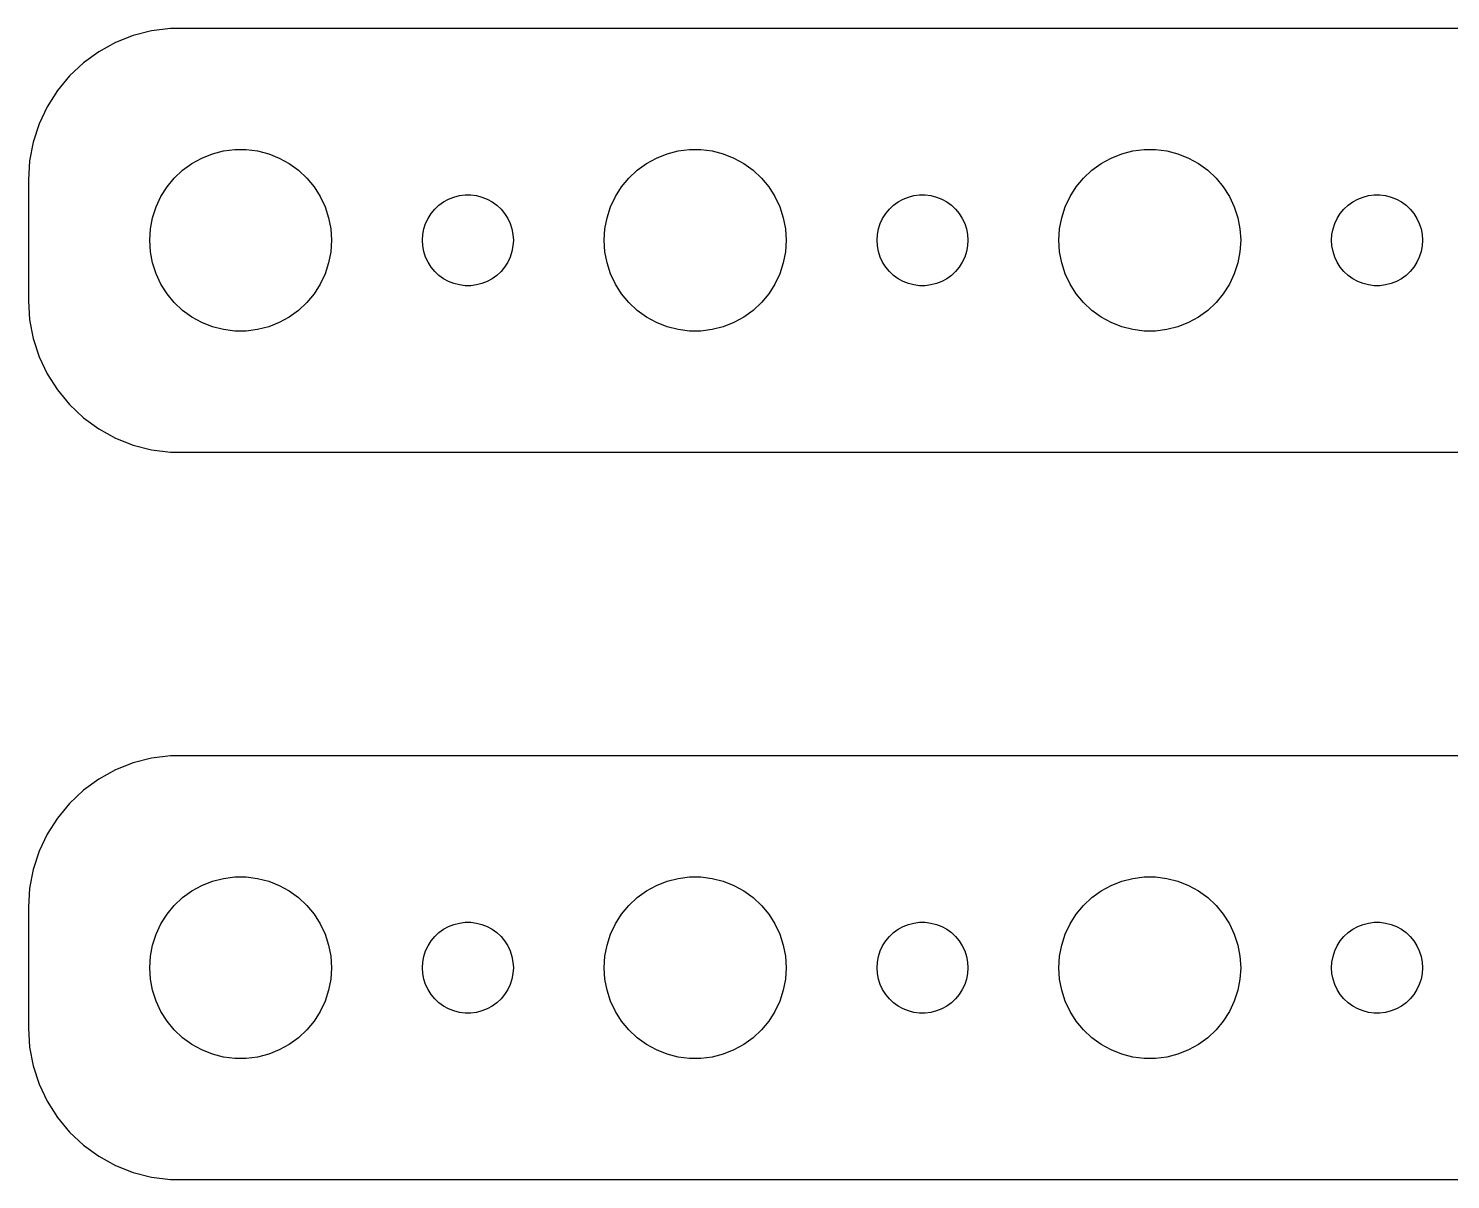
# Model space of a CAD drawing. Header units: metres. Extents: x -97 to 97, y 113 to 223.
# Drawn here: x -97 to -50.08, y 113.01 to 150.99 of the extents above; entities that cross this region are included whole.
import ezdxf

# ---------------------------------------------------------------- set-up
doc = ezdxf.new("R2010")
doc.units = ezdxf.units.M

msp = doc.modelspace()

# ---------------------------------------------------------------- linework, layer by layer
for p, q in [((-93.5451, 150.755), (-94.1289, 150.524)), ((-92.9369, 150.911), (-93.5451, 150.755)), ((-92.3139, 150.99), (-92.9369, 150.911)), ((92.3139, 150.99), (-92.3139, 150.99)), ((-94.6791, 150.222), (-95.1871, 149.853)), ((-94.1289, 150.524), (-94.6791, 150.222)), ((-95.1871, 149.853), (-95.6448, 149.423)), ((-95.6448, 149.423), (-96.0451, 148.939)), ((-96.0451, 148.939), (-96.3815, 148.409)), ((-96.3815, 148.409), (-96.6489, 147.841)), ((-96.6489, 147.841), (-96.8429, 147.243)), ((-96.8429, 147.243), (-96.9606, 146.627)), ((-90.927, 146.853), (-90.5621, 146.947)), ((-90.5621, 146.947), (-90.1884, 146.994)), ((-90.1884, 146.994), (-89.8116, 146.994)), ((-89.8116, 146.994), (-89.4379, 146.947)), ((-89.4379, 146.947), (-89.073, 146.853)), ((-75.927, 146.853), (-75.5621, 146.947)), ((-75.5621, 146.947), (-75.1884, 146.994)), ((-75.1884, 146.994), (-74.8116, 146.994)), ((-74.8116, 146.994), (-74.4379, 146.947)), ((-74.4379, 146.947), (-74.073, 146.853)), ((-60.927, 146.853), (-60.5621, 146.947)), ((-60.5621, 146.947), (-60.1884, 146.994)), ((-60.1884, 146.994), (-59.8116, 146.994)), ((-59.8116, 146.994), (-59.4379, 146.947)), ((-59.4379, 146.947), (-59.0729, 146.853)), ((-96.9606, 146.627), (-97, 146)), ((-91.9123, 146.312), (-91.6075, 146.533)), ((-91.6075, 146.533), (-91.2773, 146.714)), ((-91.2773, 146.714), (-90.927, 146.853)), ((-89.073, 146.853), (-88.7227, 146.714)), ((-88.7227, 146.714), (-88.3925, 146.533)), ((-88.3925, 146.533), (-88.0877, 146.312)), ((-76.9123, 146.312), (-76.6075, 146.533)), ((-76.6075, 146.533), (-76.2773, 146.714)), ((-76.2773, 146.714), (-75.927, 146.853)), ((-74.073, 146.853), (-73.7227, 146.714)), ((-73.7227, 146.714), (-73.3925, 146.533)), ((-73.3925, 146.533), (-73.0877, 146.312)), ((-61.9123, 146.312), (-61.6075, 146.533)), ((-61.6075, 146.533), (-61.2773, 146.714)), ((-61.2773, 146.714), (-60.927, 146.853)), ((-59.0729, 146.853), (-58.7227, 146.714)), ((-58.7227, 146.714), (-58.3925, 146.533)), ((-58.3925, 146.533), (-58.0877, 146.312)), ((-97, 146), (-97, 142)), ((-92.427, 145.763), (-92.1869, 146.054)), ((-92.1869, 146.054), (-91.9123, 146.312)), ((-88.0877, 146.312), (-87.8131, 146.054)), ((-87.8131, 146.054), (-87.573, 145.763)), ((-77.427, 145.763), (-77.1869, 146.054)), ((-77.1869, 146.054), (-76.9123, 146.312)), ((-73.0877, 146.312), (-72.8131, 146.054)), ((-72.8131, 146.054), (-72.573, 145.763)), ((-62.427, 145.763), (-62.1869, 146.054)), ((-62.1869, 146.054), (-61.9123, 146.312)), ((-58.0877, 146.312), (-57.8131, 146.054)), ((-57.8131, 146.054), (-57.5729, 145.763)), ((-92.6289, 145.445), (-92.427, 145.763)), ((-87.573, 145.763), (-87.3711, 145.445)), ((-82.9635, 145.427), (-82.7811, 145.473)), ((-82.7811, 145.473), (-82.5942, 145.497)), ((-82.5942, 145.497), (-82.4058, 145.497)), ((-82.4058, 145.497), (-82.2189, 145.473)), ((-82.2189, 145.473), (-82.0365, 145.427)), ((-77.6289, 145.445), (-77.427, 145.763)), ((-72.573, 145.763), (-72.3711, 145.445)), ((-67.9635, 145.427), (-67.7811, 145.473)), ((-67.7811, 145.473), (-67.5942, 145.497)), ((-67.5942, 145.497), (-67.4058, 145.497)), ((-67.4058, 145.497), (-67.2189, 145.473)), ((-67.2189, 145.473), (-67.0365, 145.427)), ((-62.6289, 145.445), (-62.427, 145.763)), ((-57.5729, 145.763), (-57.3711, 145.445)), ((-52.9635, 145.427), (-52.7811, 145.473)), ((-52.7811, 145.473), (-52.5942, 145.497)), ((-52.5942, 145.497), (-52.4058, 145.497)), ((-52.4058, 145.497), (-52.2189, 145.473)), ((-52.2189, 145.473), (-52.0365, 145.427)), ((-92.9057, 144.746), (-92.7893, 145.104)), ((-92.7893, 145.104), (-92.6289, 145.445)), ((-87.3711, 145.445), (-87.2107, 145.104)), ((-87.2107, 145.104), (-87.0943, 144.746)), ((-83.7135, 144.882), (-83.5934, 145.027)), ((-83.5934, 145.027), (-83.4561, 145.156)), ((-83.4561, 145.156), (-83.3037, 145.266)), ((-83.3037, 145.266), (-83.1387, 145.357)), ((-83.1387, 145.357), (-82.9635, 145.427)), ((-82.0365, 145.427), (-81.8613, 145.357)), ((-81.8613, 145.357), (-81.6963, 145.266)), ((-81.6963, 145.266), (-81.5439, 145.156)), ((-81.5439, 145.156), (-81.4065, 145.027)), ((-81.4065, 145.027), (-81.2865, 144.882)), ((-77.9057, 144.746), (-77.7893, 145.104)), ((-77.7893, 145.104), (-77.6289, 145.445)), ((-72.3711, 145.445), (-72.2107, 145.104)), ((-72.2107, 145.104), (-72.0943, 144.746)), ((-68.7135, 144.882), (-68.5934, 145.027)), ((-68.5934, 145.027), (-68.4561, 145.156)), ((-68.4561, 145.156), (-68.3037, 145.266)), ((-68.3037, 145.266), (-68.1387, 145.357)), ((-68.1387, 145.357), (-67.9635, 145.427)), ((-67.0365, 145.427), (-66.8613, 145.357)), ((-66.8613, 145.357), (-66.6963, 145.266)), ((-66.6963, 145.266), (-66.5439, 145.156)), ((-66.5439, 145.156), (-66.4065, 145.027)), ((-66.4065, 145.027), (-66.2865, 144.882)), ((-62.9057, 144.746), (-62.7893, 145.104)), ((-62.7893, 145.104), (-62.6289, 145.445)), ((-57.3711, 145.445), (-57.2107, 145.104)), ((-57.2107, 145.104), (-57.0942, 144.746)), ((-53.7135, 144.882), (-53.5934, 145.027)), ((-53.5934, 145.027), (-53.4561, 145.156)), ((-53.4561, 145.156), (-53.3037, 145.266)), ((-53.3037, 145.266), (-53.1387, 145.357)), ((-53.1387, 145.357), (-52.9635, 145.427)), ((-52.0365, 145.427), (-51.8613, 145.357)), ((-51.8613, 145.357), (-51.6963, 145.266)), ((-51.6963, 145.266), (-51.5439, 145.156)), ((-51.5439, 145.156), (-51.4065, 145.027)), ((-51.4065, 145.027), (-51.2865, 144.882)), ((-92.9763, 144.376), (-92.9057, 144.746)), ((-87.0943, 144.746), (-87.0237, 144.376)), ((-83.9529, 144.373), (-83.8947, 144.552)), ((-83.8947, 144.552), (-83.8145, 144.723)), ((-83.8145, 144.723), (-83.7135, 144.882)), ((-81.2865, 144.882), (-81.1855, 144.723)), ((-81.1855, 144.723), (-81.1053, 144.552)), ((-81.1053, 144.552), (-81.0471, 144.373)), ((-77.9763, 144.376), (-77.9057, 144.746)), ((-72.0943, 144.746), (-72.0237, 144.376)), ((-68.9529, 144.373), (-68.8947, 144.552)), ((-68.8947, 144.552), (-68.8145, 144.723)), ((-68.8145, 144.723), (-68.7135, 144.882)), ((-66.2865, 144.882), (-66.1855, 144.723)), ((-66.1855, 144.723), (-66.1053, 144.552)), ((-66.1053, 144.552), (-66.0471, 144.373)), ((-62.9763, 144.376), (-62.9057, 144.746)), ((-57.0942, 144.746), (-57.0237, 144.376)), ((-53.9529, 144.373), (-53.8947, 144.552)), ((-53.8947, 144.552), (-53.8145, 144.723)), ((-53.8145, 144.723), (-53.7135, 144.882)), ((-51.2865, 144.882), (-51.1855, 144.723)), ((-51.1855, 144.723), (-51.1053, 144.552)), ((-51.1053, 144.552), (-51.0471, 144.373)), ((-93, 144), (-92.9763, 144.376)), ((-87.0237, 144.376), (-87, 144)), ((-84, 144), (-83.9882, 144.188)), ((-83.9882, 144.188), (-83.9529, 144.373)), ((-81.0471, 144.373), (-81.0118, 144.188)), ((-81.0118, 144.188), (-81, 144)), ((-78, 144), (-77.9763, 144.376)), ((-72.0237, 144.376), (-72, 144)), ((-69, 144), (-68.9882, 144.188)), ((-68.9882, 144.188), (-68.9529, 144.373)), ((-66.0471, 144.373), (-66.0118, 144.188)), ((-66.0118, 144.188), (-66, 144)), ((-63, 144), (-62.9763, 144.376)), ((-57.0237, 144.376), (-57, 144)), ((-54, 144), (-53.9882, 144.188)), ((-53.9882, 144.188), (-53.9529, 144.373)), ((-51.0471, 144.373), (-51.0118, 144.188)), ((-51.0118, 144.188), (-51, 144)), ((-92.9763, 143.624), (-93, 144)), ((-92.9057, 143.254), (-92.9763, 143.624)), ((-87.0237, 143.624), (-87.0943, 143.254)), ((-87, 144), (-87.0237, 143.624)), ((-83.9882, 143.812), (-84, 144)), ((-83.9529, 143.627), (-83.9882, 143.812)), ((-83.8947, 143.448), (-83.9529, 143.627)), ((-81.0471, 143.627), (-81.1053, 143.448)), ((-81.0118, 143.812), (-81.0471, 143.627)), ((-81, 144), (-81.0118, 143.812)), ((-77.9763, 143.624), (-78, 144)), ((-77.9057, 143.254), (-77.9763, 143.624)), ((-72.0237, 143.624), (-72.0943, 143.254)), ((-72, 144), (-72.0237, 143.624)), ((-68.9882, 143.812), (-69, 144)), ((-68.9529, 143.627), (-68.9882, 143.812)), ((-68.8947, 143.448), (-68.9529, 143.627)), ((-66.0471, 143.627), (-66.1053, 143.448)), ((-66.0118, 143.812), (-66.0471, 143.627)), ((-66, 144), (-66.0118, 143.812)), ((-62.9763, 143.624), (-63, 144)), ((-62.9057, 143.254), (-62.9763, 143.624)), ((-57.0237, 143.624), (-57.0942, 143.254)), ((-57, 144), (-57.0237, 143.624)), ((-53.9882, 143.812), (-54, 144)), ((-53.9529, 143.627), (-53.9882, 143.812)), ((-53.8947, 143.448), (-53.9529, 143.627)), ((-51.0471, 143.627), (-51.1053, 143.448)), ((-51.0118, 143.812), (-51.0471, 143.627)), ((-51, 144), (-51.0118, 143.812)), ((-92.7893, 142.896), (-92.9057, 143.254)), ((-87.0943, 143.254), (-87.2107, 142.896)), ((-83.8145, 143.277), (-83.8947, 143.448)), ((-83.7135, 143.118), (-83.8145, 143.277)), ((-81.1855, 143.277), (-81.2865, 143.118)), ((-81.1053, 143.448), (-81.1855, 143.277)), ((-77.7893, 142.896), (-77.9057, 143.254)), ((-72.0943, 143.254), (-72.2107, 142.896)), ((-68.8145, 143.277), (-68.8947, 143.448)), ((-68.7135, 143.118), (-68.8145, 143.277)), ((-66.1855, 143.277), (-66.2865, 143.118)), ((-66.1053, 143.448), (-66.1855, 143.277)), ((-62.7893, 142.896), (-62.9057, 143.254)), ((-57.0942, 143.254), (-57.2107, 142.896)), ((-53.8145, 143.277), (-53.8947, 143.448)), ((-53.7135, 143.118), (-53.8145, 143.277)), ((-51.1855, 143.277), (-51.2865, 143.118)), ((-51.1053, 143.448), (-51.1855, 143.277)), ((-92.6289, 142.555), (-92.7893, 142.896)), ((-87.2107, 142.896), (-87.3711, 142.555)), ((-83.5934, 142.973), (-83.7135, 143.118)), ((-83.4561, 142.844), (-83.5934, 142.973)), ((-83.3037, 142.734), (-83.4561, 142.844)), ((-83.1387, 142.643), (-83.3037, 142.734)), ((-81.6963, 142.734), (-81.8613, 142.643)), ((-81.5439, 142.844), (-81.6963, 142.734)), ((-81.4065, 142.973), (-81.5439, 142.844)), ((-81.2865, 143.118), (-81.4065, 142.973)), ((-77.6289, 142.555), (-77.7893, 142.896)), ((-72.2107, 142.896), (-72.3711, 142.555)), ((-68.5934, 142.973), (-68.7135, 143.118)), ((-68.4561, 142.844), (-68.5934, 142.973)), ((-68.3037, 142.734), (-68.4561, 142.844)), ((-68.1387, 142.643), (-68.3037, 142.734)), ((-66.6963, 142.734), (-66.8613, 142.643)), ((-66.5439, 142.844), (-66.6963, 142.734)), ((-66.4065, 142.973), (-66.5439, 142.844)), ((-66.2865, 143.118), (-66.4065, 142.973)), ((-62.6289, 142.555), (-62.7893, 142.896)), ((-57.2107, 142.896), (-57.3711, 142.555)), ((-53.5934, 142.973), (-53.7135, 143.118)), ((-53.4561, 142.844), (-53.5934, 142.973)), ((-53.3037, 142.734), (-53.4561, 142.844)), ((-53.1387, 142.643), (-53.3037, 142.734)), ((-51.6963, 142.734), (-51.8613, 142.643)), ((-51.5439, 142.844), (-51.6963, 142.734)), ((-51.4065, 142.973), (-51.5439, 142.844)), ((-51.2865, 143.118), (-51.4065, 142.973)), ((-92.427, 142.237), (-92.6289, 142.555)), ((-92.1869, 141.946), (-92.427, 142.237)), ((-87.573, 142.237), (-87.8131, 141.946)), ((-87.3711, 142.555), (-87.573, 142.237)), ((-82.9635, 142.573), (-83.1387, 142.643)), ((-82.7811, 142.527), (-82.9635, 142.573)), ((-82.5942, 142.503), (-82.7811, 142.527)), ((-82.4058, 142.503), (-82.5942, 142.503)), ((-82.2189, 142.527), (-82.4058, 142.503)), ((-82.0365, 142.573), (-82.2189, 142.527)), ((-81.8613, 142.643), (-82.0365, 142.573)), ((-77.427, 142.237), (-77.6289, 142.555)), ((-77.1869, 141.946), (-77.427, 142.237)), ((-72.573, 142.237), (-72.8131, 141.946)), ((-72.3711, 142.555), (-72.573, 142.237)), ((-67.9635, 142.573), (-68.1387, 142.643)), ((-67.7811, 142.527), (-67.9635, 142.573)), ((-67.5942, 142.503), (-67.7811, 142.527)), ((-67.4058, 142.503), (-67.5942, 142.503)), ((-67.2189, 142.527), (-67.4058, 142.503)), ((-67.0365, 142.573), (-67.2189, 142.527)), ((-66.8613, 142.643), (-67.0365, 142.573)), ((-62.427, 142.237), (-62.6289, 142.555)), ((-62.1869, 141.946), (-62.427, 142.237)), ((-57.5729, 142.237), (-57.8131, 141.946)), ((-57.3711, 142.555), (-57.5729, 142.237)), ((-52.9635, 142.573), (-53.1387, 142.643)), ((-52.7811, 142.527), (-52.9635, 142.573)), ((-52.5942, 142.503), (-52.7811, 142.527)), ((-52.4058, 142.503), (-52.5942, 142.503)), ((-52.2189, 142.527), (-52.4058, 142.503)), ((-52.0365, 142.573), (-52.2189, 142.527)), ((-51.8613, 142.643), (-52.0365, 142.573)), ((-97, 142), (-96.9606, 141.373)), ((-91.9123, 141.688), (-92.1869, 141.946)), ((-87.8131, 141.946), (-88.0877, 141.688)), ((-76.9123, 141.688), (-77.1869, 141.946)), ((-72.8131, 141.946), (-73.0877, 141.688)), ((-61.9123, 141.688), (-62.1869, 141.946)), ((-57.8131, 141.946), (-58.0877, 141.688)), ((-96.9606, 141.373), (-96.8429, 140.757)), ((-91.6075, 141.467), (-91.9123, 141.688)), ((-91.2773, 141.286), (-91.6075, 141.467)), ((-90.927, 141.147), (-91.2773, 141.286)), ((-88.7227, 141.286), (-89.073, 141.147)), ((-88.3925, 141.467), (-88.7227, 141.286)), ((-88.0877, 141.688), (-88.3925, 141.467)), ((-76.6075, 141.467), (-76.9123, 141.688)), ((-76.2773, 141.286), (-76.6075, 141.467)), ((-75.927, 141.147), (-76.2773, 141.286)), ((-73.7227, 141.286), (-74.073, 141.147)), ((-73.3925, 141.467), (-73.7227, 141.286)), ((-73.0877, 141.688), (-73.3925, 141.467)), ((-61.6075, 141.467), (-61.9123, 141.688)), ((-61.2773, 141.286), (-61.6075, 141.467)), ((-60.927, 141.147), (-61.2773, 141.286)), ((-58.7227, 141.286), (-59.0729, 141.147)), ((-58.3925, 141.467), (-58.7227, 141.286)), ((-58.0877, 141.688), (-58.3925, 141.467)), ((-90.5621, 141.053), (-90.927, 141.147)), ((-90.1884, 141.006), (-90.5621, 141.053)), ((-89.8116, 141.006), (-90.1884, 141.006)), ((-89.4379, 141.053), (-89.8116, 141.006)), ((-89.073, 141.147), (-89.4379, 141.053)), ((-75.5621, 141.053), (-75.927, 141.147)), ((-75.1884, 141.006), (-75.5621, 141.053)), ((-74.8116, 141.006), (-75.1884, 141.006)), ((-74.4379, 141.053), (-74.8116, 141.006)), ((-74.073, 141.147), (-74.4379, 141.053)), ((-60.5621, 141.053), (-60.927, 141.147)), ((-60.1884, 141.006), (-60.5621, 141.053)), ((-59.8116, 141.006), (-60.1884, 141.006)), ((-59.4379, 141.053), (-59.8116, 141.006)), ((-59.0729, 141.147), (-59.4379, 141.053)), ((-96.8429, 140.757), (-96.6489, 140.159)), ((-96.6489, 140.159), (-96.3815, 139.591)), ((-96.3815, 139.591), (-96.0451, 139.061)), ((-96.0451, 139.061), (-95.6448, 138.577)), ((-95.6448, 138.577), (-95.1871, 138.147)), ((-95.1871, 138.147), (-94.6791, 137.778)), ((-94.6791, 137.778), (-94.1289, 137.476)), ((-94.1289, 137.476), (-93.5451, 137.245)), ((-93.5451, 137.245), (-92.9369, 137.089)), ((-92.9369, 137.089), (-92.3139, 137.01)), ((-92.3139, 137.01), (92.3139, 137.01)), ((-93.5451, 126.755), (-94.1289, 126.524)), ((-92.9369, 126.911), (-93.5451, 126.755)), ((-92.3139, 126.99), (-92.9369, 126.911)), ((92.3139, 126.99), (-92.3139, 126.99)), ((-94.1289, 126.524), (-94.6791, 126.222)), ((-95.1871, 125.853), (-95.6448, 125.423)), ((-94.6791, 126.222), (-95.1871, 125.853)), ((-95.6448, 125.423), (-96.0451, 124.939)), ((-96.0451, 124.939), (-96.3815, 124.409)), ((-96.3815, 124.409), (-96.6489, 123.841)), ((-96.6489, 123.841), (-96.8429, 123.243)), ((-96.8429, 123.243), (-96.9606, 122.627)), ((-90.927, 122.853), (-90.5621, 122.947)), ((-90.5621, 122.947), (-90.1884, 122.994)), ((-90.1884, 122.994), (-89.8116, 122.994)), ((-89.8116, 122.994), (-89.4379, 122.947)), ((-89.4379, 122.947), (-89.073, 122.853)), ((-75.927, 122.853), (-75.5621, 122.947)), ((-75.5621, 122.947), (-75.1884, 122.994)), ((-75.1884, 122.994), (-74.8116, 122.994)), ((-74.8116, 122.994), (-74.4379, 122.947)), ((-74.4379, 122.947), (-74.073, 122.853)), ((-60.927, 122.853), (-60.5621, 122.947)), ((-60.5621, 122.947), (-60.1884, 122.994)), ((-60.1884, 122.994), (-59.8116, 122.994)), ((-59.8116, 122.994), (-59.4379, 122.947)), ((-59.4379, 122.947), (-59.0729, 122.853)), ((-96.9606, 122.627), (-97, 122)), ((-91.9123, 122.312), (-91.6075, 122.533)), ((-91.6075, 122.533), (-91.2773, 122.714)), ((-91.2773, 122.714), (-90.927, 122.853)), ((-89.073, 122.853), (-88.7227, 122.714)), ((-88.7227, 122.714), (-88.3925, 122.533)), ((-88.3925, 122.533), (-88.0877, 122.312)), ((-76.9123, 122.312), (-76.6075, 122.533)), ((-76.6075, 122.533), (-76.2773, 122.714)), ((-76.2773, 122.714), (-75.927, 122.853)), ((-74.073, 122.853), (-73.7227, 122.714)), ((-73.7227, 122.714), (-73.3925, 122.533)), ((-73.3925, 122.533), (-73.0877, 122.312)), ((-61.9123, 122.312), (-61.6075, 122.533)), ((-61.6075, 122.533), (-61.2773, 122.714)), ((-61.2773, 122.714), (-60.927, 122.853)), ((-59.0729, 122.853), (-58.7227, 122.714)), ((-58.7227, 122.714), (-58.3925, 122.533)), ((-58.3925, 122.533), (-58.0877, 122.312)), ((-92.427, 121.763), (-92.1869, 122.054)), ((-92.1869, 122.054), (-91.9123, 122.312)), ((-88.0877, 122.312), (-87.8131, 122.054)), ((-87.8131, 122.054), (-87.573, 121.763)), ((-77.427, 121.763), (-77.1869, 122.054)), ((-77.1869, 122.054), (-76.9123, 122.312)), ((-73.0877, 122.312), (-72.8131, 122.054)), ((-72.8131, 122.054), (-72.573, 121.763)), ((-62.427, 121.763), (-62.1869, 122.054)), ((-62.1869, 122.054), (-61.9123, 122.312)), ((-58.0877, 122.312), (-57.8131, 122.054)), ((-57.8131, 122.054), (-57.5729, 121.763)), ((-97, 122), (-97, 118)), ((-92.6289, 121.445), (-92.427, 121.763)), ((-87.573, 121.763), (-87.3711, 121.445)), ((-77.6289, 121.445), (-77.427, 121.763)), ((-72.573, 121.763), (-72.3711, 121.445)), ((-62.6289, 121.445), (-62.427, 121.763)), ((-57.5729, 121.763), (-57.3711, 121.445)), ((-92.9057, 120.746), (-92.7893, 121.104)), ((-92.7893, 121.104), (-92.6289, 121.445)), ((-87.3711, 121.445), (-87.2107, 121.104)), ((-87.2107, 121.104), (-87.0943, 120.746)), ((-83.5934, 121.027), (-83.4561, 121.156)), ((-83.4561, 121.156), (-83.3037, 121.266)), ((-83.3037, 121.266), (-83.1387, 121.357)), ((-83.1387, 121.357), (-82.9635, 121.427)), ((-82.9635, 121.427), (-82.7811, 121.473)), ((-82.7811, 121.473), (-82.5942, 121.497)), ((-82.5942, 121.497), (-82.4058, 121.497)), ((-82.4058, 121.497), (-82.2189, 121.473)), ((-82.2189, 121.473), (-82.0365, 121.427)), ((-82.0365, 121.427), (-81.8613, 121.357)), ((-81.8613, 121.357), (-81.6963, 121.266)), ((-81.6963, 121.266), (-81.5439, 121.156)), ((-81.5439, 121.156), (-81.4065, 121.027)), ((-77.9057, 120.746), (-77.7893, 121.104)), ((-77.7893, 121.104), (-77.6289, 121.445)), ((-72.3711, 121.445), (-72.2107, 121.104)), ((-72.2107, 121.104), (-72.0943, 120.746)), ((-68.5934, 121.027), (-68.4561, 121.156)), ((-68.4561, 121.156), (-68.3037, 121.266)), ((-68.3037, 121.266), (-68.1387, 121.357)), ((-68.1387, 121.357), (-67.9635, 121.427)), ((-67.9635, 121.427), (-67.7811, 121.473)), ((-67.7811, 121.473), (-67.5942, 121.497)), ((-67.5942, 121.497), (-67.4058, 121.497)), ((-67.4058, 121.497), (-67.2189, 121.473)), ((-67.2189, 121.473), (-67.0365, 121.427)), ((-67.0365, 121.427), (-66.8613, 121.357)), ((-66.8613, 121.357), (-66.6963, 121.266)), ((-66.6963, 121.266), (-66.5439, 121.156)), ((-66.5439, 121.156), (-66.4065, 121.027)), ((-62.9057, 120.746), (-62.7893, 121.104)), ((-62.7893, 121.104), (-62.6289, 121.445)), ((-57.3711, 121.445), (-57.2107, 121.104)), ((-57.2107, 121.104), (-57.0942, 120.746)), ((-53.5934, 121.027), (-53.4561, 121.156)), ((-53.4561, 121.156), (-53.3037, 121.266)), ((-53.3037, 121.266), (-53.1387, 121.357)), ((-53.1387, 121.357), (-52.9635, 121.427)), ((-52.9635, 121.427), (-52.7811, 121.473)), ((-52.7811, 121.473), (-52.5942, 121.497)), ((-52.5942, 121.497), (-52.4058, 121.497)), ((-52.4058, 121.497), (-52.2189, 121.473)), ((-52.2189, 121.473), (-52.0365, 121.427)), ((-52.0365, 121.427), (-51.8613, 121.357)), ((-51.8613, 121.357), (-51.6963, 121.266)), ((-51.6963, 121.266), (-51.5439, 121.156)), ((-51.5439, 121.156), (-51.4065, 121.027)), ((-92.9763, 120.376), (-92.9057, 120.746)), ((-87.0943, 120.746), (-87.0237, 120.376)), ((-83.8947, 120.552), (-83.8145, 120.723)), ((-83.8145, 120.723), (-83.7135, 120.882)), ((-83.7135, 120.882), (-83.5934, 121.027)), ((-81.4065, 121.027), (-81.2865, 120.882)), ((-81.2865, 120.882), (-81.1855, 120.723)), ((-81.1855, 120.723), (-81.1053, 120.552)), ((-77.9763, 120.376), (-77.9057, 120.746)), ((-72.0943, 120.746), (-72.0237, 120.376)), ((-68.8947, 120.552), (-68.8145, 120.723)), ((-68.8145, 120.723), (-68.7135, 120.882)), ((-68.7135, 120.882), (-68.5934, 121.027)), ((-66.4065, 121.027), (-66.2865, 120.882)), ((-66.2865, 120.882), (-66.1855, 120.723)), ((-66.1855, 120.723), (-66.1053, 120.552)), ((-62.9763, 120.376), (-62.9057, 120.746)), ((-57.0942, 120.746), (-57.0237, 120.376)), ((-53.8947, 120.552), (-53.8145, 120.723)), ((-53.8145, 120.723), (-53.7135, 120.882)), ((-53.7135, 120.882), (-53.5934, 121.027)), ((-51.4065, 121.027), (-51.2865, 120.882)), ((-51.2865, 120.882), (-51.1855, 120.723)), ((-51.1855, 120.723), (-51.1053, 120.552)), ((-93, 120), (-92.9763, 120.376)), ((-87.0237, 120.376), (-87, 120)), ((-84, 120), (-83.9882, 120.188)), ((-83.9882, 120.188), (-83.9529, 120.373)), ((-83.9529, 120.373), (-83.8947, 120.552)), ((-81.1053, 120.552), (-81.0471, 120.373)), ((-81.0471, 120.373), (-81.0118, 120.188)), ((-81.0118, 120.188), (-81, 120)), ((-78, 120), (-77.9763, 120.376)), ((-72.0237, 120.376), (-72, 120)), ((-69, 120), (-68.9882, 120.188)), ((-68.9882, 120.188), (-68.9529, 120.373)), ((-68.9529, 120.373), (-68.8947, 120.552)), ((-66.1053, 120.552), (-66.0471, 120.373)), ((-66.0471, 120.373), (-66.0118, 120.188)), ((-66.0118, 120.188), (-66, 120)), ((-63, 120), (-62.9763, 120.376)), ((-57.0237, 120.376), (-57, 120)), ((-54, 120), (-53.9882, 120.188)), ((-53.9882, 120.188), (-53.9529, 120.373)), ((-53.9529, 120.373), (-53.8947, 120.552)), ((-51.1053, 120.552), (-51.0471, 120.373)), ((-51.0471, 120.373), (-51.0118, 120.188)), ((-51.0118, 120.188), (-51, 120)), ((-92.9763, 119.624), (-93, 120)), ((-87, 120), (-87.0237, 119.624)), ((-83.9882, 119.812), (-84, 120)), ((-83.9529, 119.627), (-83.9882, 119.812)), ((-81.0118, 119.812), (-81.0471, 119.627)), ((-81, 120), (-81.0118, 119.812)), ((-77.9763, 119.624), (-78, 120)), ((-72, 120), (-72.0237, 119.624)), ((-68.9882, 119.812), (-69, 120)), ((-68.9529, 119.627), (-68.9882, 119.812)), ((-66.0118, 119.812), (-66.0471, 119.627)), ((-66, 120), (-66.0118, 119.812)), ((-62.9763, 119.624), (-63, 120)), ((-57, 120), (-57.0237, 119.624)), ((-53.9882, 119.812), (-54, 120)), ((-53.9529, 119.627), (-53.9882, 119.812)), ((-51.0118, 119.812), (-51.0471, 119.627)), ((-51, 120), (-51.0118, 119.812)), ((-92.9057, 119.254), (-92.9763, 119.624)), ((-92.7893, 118.896), (-92.9057, 119.254)), ((-87.0943, 119.254), (-87.2107, 118.896)), ((-87.0237, 119.624), (-87.0943, 119.254)), ((-83.8947, 119.448), (-83.9529, 119.627)), ((-83.8145, 119.277), (-83.8947, 119.448)), ((-83.7135, 119.118), (-83.8145, 119.277)), ((-81.1855, 119.277), (-81.2865, 119.118)), ((-81.1053, 119.448), (-81.1855, 119.277)), ((-81.0471, 119.627), (-81.1053, 119.448)), ((-77.9057, 119.254), (-77.9763, 119.624)), ((-77.7893, 118.896), (-77.9057, 119.254)), ((-72.0943, 119.254), (-72.2107, 118.896)), ((-72.0237, 119.624), (-72.0943, 119.254)), ((-68.8947, 119.448), (-68.9529, 119.627)), ((-68.8145, 119.277), (-68.8947, 119.448)), ((-68.7135, 119.118), (-68.8145, 119.277)), ((-66.1855, 119.277), (-66.2865, 119.118)), ((-66.1053, 119.448), (-66.1855, 119.277)), ((-66.0471, 119.627), (-66.1053, 119.448)), ((-62.9057, 119.254), (-62.9763, 119.624)), ((-62.7893, 118.896), (-62.9057, 119.254)), ((-57.0942, 119.254), (-57.2107, 118.896)), ((-57.0237, 119.624), (-57.0942, 119.254)), ((-53.8947, 119.448), (-53.9529, 119.627)), ((-53.8145, 119.277), (-53.8947, 119.448)), ((-53.7135, 119.118), (-53.8145, 119.277)), ((-51.1855, 119.277), (-51.2865, 119.118)), ((-51.1053, 119.448), (-51.1855, 119.277)), ((-51.0471, 119.627), (-51.1053, 119.448)), ((-92.6289, 118.555), (-92.7893, 118.896)), ((-87.2107, 118.896), (-87.3711, 118.555)), ((-83.5934, 118.973), (-83.7135, 119.118)), ((-83.4561, 118.844), (-83.5934, 118.973)), ((-83.3037, 118.734), (-83.4561, 118.844)), ((-83.1387, 118.643), (-83.3037, 118.734)), ((-81.6963, 118.734), (-81.8613, 118.643)), ((-81.5439, 118.844), (-81.6963, 118.734)), ((-81.4065, 118.973), (-81.5439, 118.844)), ((-81.2865, 119.118), (-81.4065, 118.973)), ((-77.6289, 118.555), (-77.7893, 118.896)), ((-72.2107, 118.896), (-72.3711, 118.555)), ((-68.5934, 118.973), (-68.7135, 119.118)), ((-68.4561, 118.844), (-68.5934, 118.973)), ((-68.3037, 118.734), (-68.4561, 118.844)), ((-68.1387, 118.643), (-68.3037, 118.734)), ((-66.6963, 118.734), (-66.8613, 118.643)), ((-66.5439, 118.844), (-66.6963, 118.734)), ((-66.4065, 118.973), (-66.5439, 118.844)), ((-66.2865, 119.118), (-66.4065, 118.973)), ((-62.6289, 118.555), (-62.7893, 118.896)), ((-57.2107, 118.896), (-57.3711, 118.555)), ((-53.5934, 118.973), (-53.7135, 119.118)), ((-53.4561, 118.844), (-53.5934, 118.973)), ((-53.3037, 118.734), (-53.4561, 118.844)), ((-53.1387, 118.643), (-53.3037, 118.734)), ((-51.6963, 118.734), (-51.8613, 118.643)), ((-51.5439, 118.844), (-51.6963, 118.734)), ((-51.4065, 118.973), (-51.5439, 118.844)), ((-51.2865, 119.118), (-51.4065, 118.973)), ((-92.427, 118.237), (-92.6289, 118.555)), ((-87.3711, 118.555), (-87.573, 118.237)), ((-82.9635, 118.573), (-83.1387, 118.643)), ((-82.7811, 118.527), (-82.9635, 118.573)), ((-82.5942, 118.503), (-82.7811, 118.527)), ((-82.4058, 118.503), (-82.5942, 118.503)), ((-82.2189, 118.527), (-82.4058, 118.503)), ((-82.0365, 118.573), (-82.2189, 118.527)), ((-81.8613, 118.643), (-82.0365, 118.573)), ((-77.427, 118.237), (-77.6289, 118.555)), ((-72.3711, 118.555), (-72.573, 118.237)), ((-67.9635, 118.573), (-68.1387, 118.643)), ((-67.7811, 118.527), (-67.9635, 118.573)), ((-67.5942, 118.503), (-67.7811, 118.527)), ((-67.4058, 118.503), (-67.5942, 118.503)), ((-67.2189, 118.527), (-67.4058, 118.503)), ((-67.0365, 118.573), (-67.2189, 118.527)), ((-66.8613, 118.643), (-67.0365, 118.573)), ((-62.427, 118.237), (-62.6289, 118.555)), ((-57.3711, 118.555), (-57.5729, 118.237)), ((-52.9635, 118.573), (-53.1387, 118.643)), ((-52.7811, 118.527), (-52.9635, 118.573)), ((-52.5942, 118.503), (-52.7811, 118.527)), ((-52.4058, 118.503), (-52.5942, 118.503)), ((-52.2189, 118.527), (-52.4058, 118.503)), ((-52.0365, 118.573), (-52.2189, 118.527)), ((-51.8613, 118.643), (-52.0365, 118.573)), ((-97, 118), (-96.9606, 117.373)), ((-92.1869, 117.946), (-92.427, 118.237)), ((-91.9123, 117.688), (-92.1869, 117.946)), ((-87.8131, 117.946), (-88.0877, 117.688)), ((-87.573, 118.237), (-87.8131, 117.946)), ((-77.1869, 117.946), (-77.427, 118.237)), ((-76.9123, 117.688), (-77.1869, 117.946)), ((-72.8131, 117.946), (-73.0877, 117.688)), ((-72.573, 118.237), (-72.8131, 117.946)), ((-62.1869, 117.946), (-62.427, 118.237)), ((-61.9123, 117.688), (-62.1869, 117.946)), ((-57.8131, 117.946), (-58.0877, 117.688)), ((-57.5729, 118.237), (-57.8131, 117.946)), ((-96.9606, 117.373), (-96.8429, 116.757)), ((-91.6075, 117.467), (-91.9123, 117.688)), ((-91.2773, 117.286), (-91.6075, 117.467)), ((-88.3925, 117.467), (-88.7227, 117.286)), ((-88.0877, 117.688), (-88.3925, 117.467)), ((-76.6075, 117.467), (-76.9123, 117.688)), ((-76.2773, 117.286), (-76.6075, 117.467)), ((-73.3925, 117.467), (-73.7227, 117.286)), ((-73.0877, 117.688), (-73.3925, 117.467)), ((-61.6075, 117.467), (-61.9123, 117.688)), ((-61.2773, 117.286), (-61.6075, 117.467)), ((-58.3925, 117.467), (-58.7227, 117.286)), ((-58.0877, 117.688), (-58.3925, 117.467)), ((-90.927, 117.147), (-91.2773, 117.286)), ((-90.5621, 117.053), (-90.927, 117.147)), ((-90.1884, 117.006), (-90.5621, 117.053)), ((-89.8116, 117.006), (-90.1884, 117.006)), ((-89.4379, 117.053), (-89.8116, 117.006)), ((-89.073, 117.147), (-89.4379, 117.053)), ((-88.7227, 117.286), (-89.073, 117.147)), ((-75.927, 117.147), (-76.2773, 117.286)), ((-75.5621, 117.053), (-75.927, 117.147)), ((-75.1884, 117.006), (-75.5621, 117.053)), ((-74.8116, 117.006), (-75.1884, 117.006)), ((-74.4379, 117.053), (-74.8116, 117.006)), ((-74.073, 117.147), (-74.4379, 117.053)), ((-73.7227, 117.286), (-74.073, 117.147)), ((-60.927, 117.147), (-61.2773, 117.286)), ((-60.5621, 117.053), (-60.927, 117.147)), ((-60.1884, 117.006), (-60.5621, 117.053)), ((-59.8116, 117.006), (-60.1884, 117.006)), ((-59.4379, 117.053), (-59.8116, 117.006)), ((-59.0729, 117.147), (-59.4379, 117.053)), ((-58.7227, 117.286), (-59.0729, 117.147)), ((-96.8429, 116.757), (-96.6489, 116.159)), ((-96.6489, 116.159), (-96.3815, 115.591)), ((-96.3815, 115.591), (-96.0451, 115.061)), ((-96.0451, 115.061), (-95.6448, 114.577)), ((-95.6448, 114.577), (-95.1871, 114.147)), ((-95.1871, 114.147), (-94.6791, 113.778)), ((-94.6791, 113.778), (-94.1289, 113.476)), ((-94.1289, 113.476), (-93.5451, 113.245)), ((-93.5451, 113.245), (-92.9369, 113.089)), ((-92.9369, 113.089), (-92.3139, 113.01)), ((-92.3139, 113.01), (92.3139, 113.01))]:
    msp.add_line(p, q)

doc.saveas('drawing.dxf')
